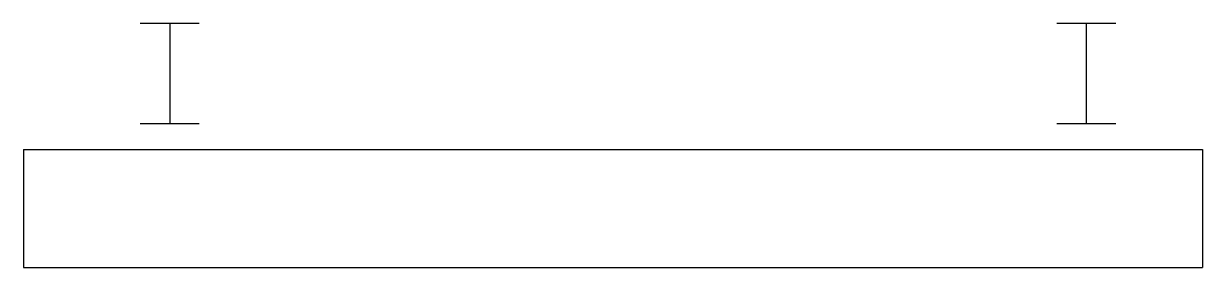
# Model space of a CAD drawing. Header units: metres. Extents: x 13524 to 13544, y 18446.6 to 18450.7.
import ezdxf

# ---------------------------------------------------------------- set-up
doc = ezdxf.new("R2010")
doc.units = ezdxf.units.M
doc.layers.add('PUB_DIM', color=90, linetype='Continuous')

msp = doc.modelspace()

# ---------------------------------------------------------------- linework, layer by layer
for points in [[(13527.03, 18450.73), (13526.03, 18450.73)], [(13526.53, 18450.73), (13526.53, 18449.03)], [(13542.58, 18450.73), (13541.58, 18450.73)], [(13542.08, 18450.73), (13542.08, 18449.03)], [(13527.03, 18449.03), (13526.03, 18449.03)], [(13542.58, 18449.03), (13541.58, 18449.03)]]:
    msp.add_lwpolyline(points)
at = {"layer": 'PUB_DIM'}
for p, q in [((13524.05, 18448.59), (13524.05, 18446.59)), ((13524.05, 18448.59), (13544.05, 18448.59)), ((13544.05, 18448.59), (13544.05, 18446.59)), ((13524.05, 18446.59), (13544.05, 18446.59))]:
    msp.add_line(p, q, dxfattribs=at)

doc.saveas('drawing.dxf')
